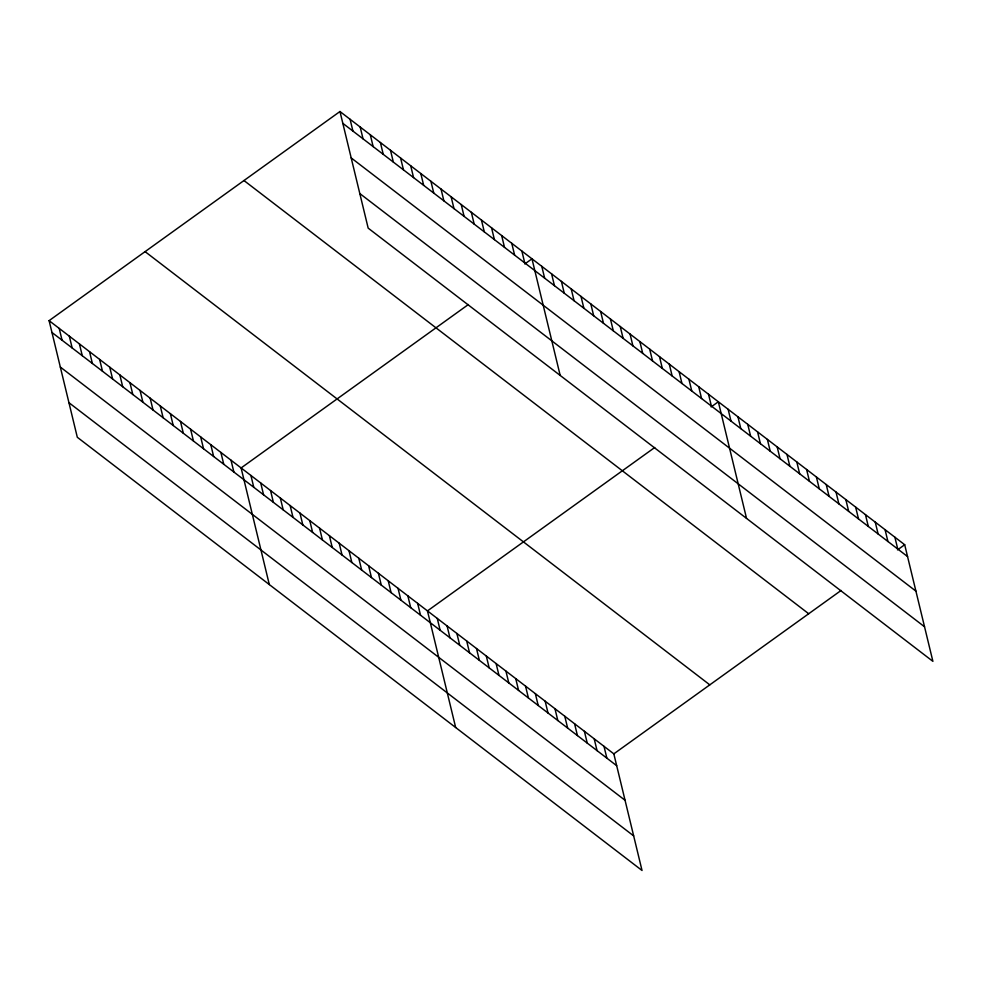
<?xml version="1.0" encoding="UTF-8"?>
<svg xmlns="http://www.w3.org/2000/svg" width="982" height="982" viewBox="0 0 982 982"><rect width="100%" height="100%" fill="white"/><g stroke="black" fill="none" stroke-linecap="round" stroke-linejoin="round"><path stroke-width="1.47" d="M49.1 320.648L613.824 753.857L642.032 870.482L77.308 437.272L49.1 320.648L339.968 111.518L904.692 544.728L932.9 661.352L368.176 228.143L339.968 111.518M468.377 304.53L241.106 467.948L269.314 584.56M524.769 263.986L531.974 258.818L560.182 375.431M654.736 447.497L427.465 610.902L455.673 727.515M711.128 406.941L718.333 401.773L746.541 518.386M613.824 753.857L841.095 590.452M897.487 549.908L904.692 544.728M342.828 123.339L907.552 556.548M351.2 157.93L915.911 591.127M359.817 193.552L924.528 626.762M243.978 180.541L808.702 613.738M145.091 251.638L709.802 684.847M51.96 332.468L616.671 765.678M60.332 367.059L625.043 800.269M68.949 402.694L633.66 835.891M894.884 537.203L897.744 549.024M885.064 529.679L887.924 541.499M875.257 522.154L878.117 533.975M865.449 514.629L868.309 526.45M855.641 507.105L858.501 518.926M845.833 499.58L848.693 511.401M836.026 492.056L838.886 503.876M826.218 484.531L829.078 496.352M816.41 477.007L819.27 488.827M806.603 469.482L809.463 481.303M796.795 461.957L799.655 473.778M786.987 454.433L789.847 466.254M777.179 446.92L780.039 458.741M767.372 439.396L770.232 451.217M757.564 431.871L760.424 443.692M747.756 424.347L750.616 436.168M737.948 416.822L740.809 428.643M728.141 409.298L731.001 421.118M708.525 394.248L711.385 406.069M698.718 386.724L701.578 398.545M688.91 379.199L691.77 391.02M679.102 371.675L681.962 383.496M669.294 364.15L672.154 375.971M659.487 356.626L662.334 368.446M649.667 349.101L652.527 360.922M639.859 341.576L642.719 353.397M630.051 334.052L632.911 345.873M620.243 326.527L623.104 338.348M610.436 319.003L613.296 330.824M600.628 311.478L603.488 323.299M590.82 303.954L593.68 315.774M581.013 296.429L583.873 308.25M571.205 288.904L574.065 300.725M561.397 281.38L564.257 293.201M551.589 273.855L554.449 285.676M541.782 266.331L544.642 278.151M521.872 251.061L524.732 262.881M511.757 243.303L514.617 255.124M501.655 235.557L504.515 247.378M491.552 227.799L494.412 239.62M481.45 220.054L484.31 231.875M604.004 746.332L606.864 758.153M471.335 212.296L474.196 224.117M594.196 738.808L597.056 750.629M461.233 204.551L464.093 216.371M584.388 731.283L587.248 743.104M451.131 196.793L453.991 208.614M574.58 723.759L577.441 735.579M441.028 189.047L443.889 200.868M564.773 716.234L567.633 728.055M430.914 181.289L433.774 193.11M554.965 708.709L557.825 720.53M420.812 173.544L423.672 185.365M545.157 701.185L548.017 713.006M410.709 165.786L413.569 177.607M535.35 693.66L538.21 705.481M400.607 158.041L403.467 169.861M525.542 686.136L528.402 697.957M390.492 150.283L393.352 162.104M515.734 678.623L518.594 690.444M380.39 142.525L383.25 154.346M505.926 671.099L508.786 682.92M370.288 134.78L373.148 146.6M496.119 663.574L498.979 675.395M360.185 127.022L363.045 138.843M486.311 656.05L489.171 667.87M350.071 119.276L352.931 131.097M476.503 648.525L479.363 660.346M466.695 641.001L469.556 652.821M456.888 633.476L459.748 645.297M447.08 625.951L449.94 637.772M437.272 618.427L440.132 630.248M417.657 603.378L420.517 615.198M407.849 595.853L410.709 607.674M398.041 588.328L400.902 600.149M388.234 580.804L391.082 592.625M378.414 573.279L381.274 585.1M368.606 565.755L371.466 577.576M358.798 558.23L361.658 570.051M348.991 550.706L351.851 562.526M339.183 543.181L342.043 555.002M329.375 535.656L332.235 547.477M319.567 528.132L322.427 539.953M309.76 520.607L312.62 532.428M299.952 513.083L302.812 524.904M290.144 505.558L293.004 517.379M280.336 498.034L283.197 509.854M270.529 490.521L273.389 502.342M260.721 482.997L263.581 494.818M250.913 475.472L253.773 487.293M231.003 460.19L233.863 472.011M220.889 452.444L223.749 464.265M210.786 444.686L213.646 456.507M200.684 436.941L203.544 448.749M190.582 429.183L193.442 441.004M180.467 421.425L183.327 433.246M170.365 413.68L173.225 425.501M160.262 405.922L163.122 417.743M150.16 398.176L153.02 409.997M140.045 390.419L142.906 402.239M129.943 382.673L132.803 394.494M119.841 374.915L122.701 386.736M109.739 367.17L112.599 378.991M99.624 359.412L102.484 371.233M89.522 351.666L92.382 363.487M79.419 343.909L82.279 355.73M69.317 336.163L72.165 347.984M59.202 328.405L62.062 340.226"/></g></svg>
